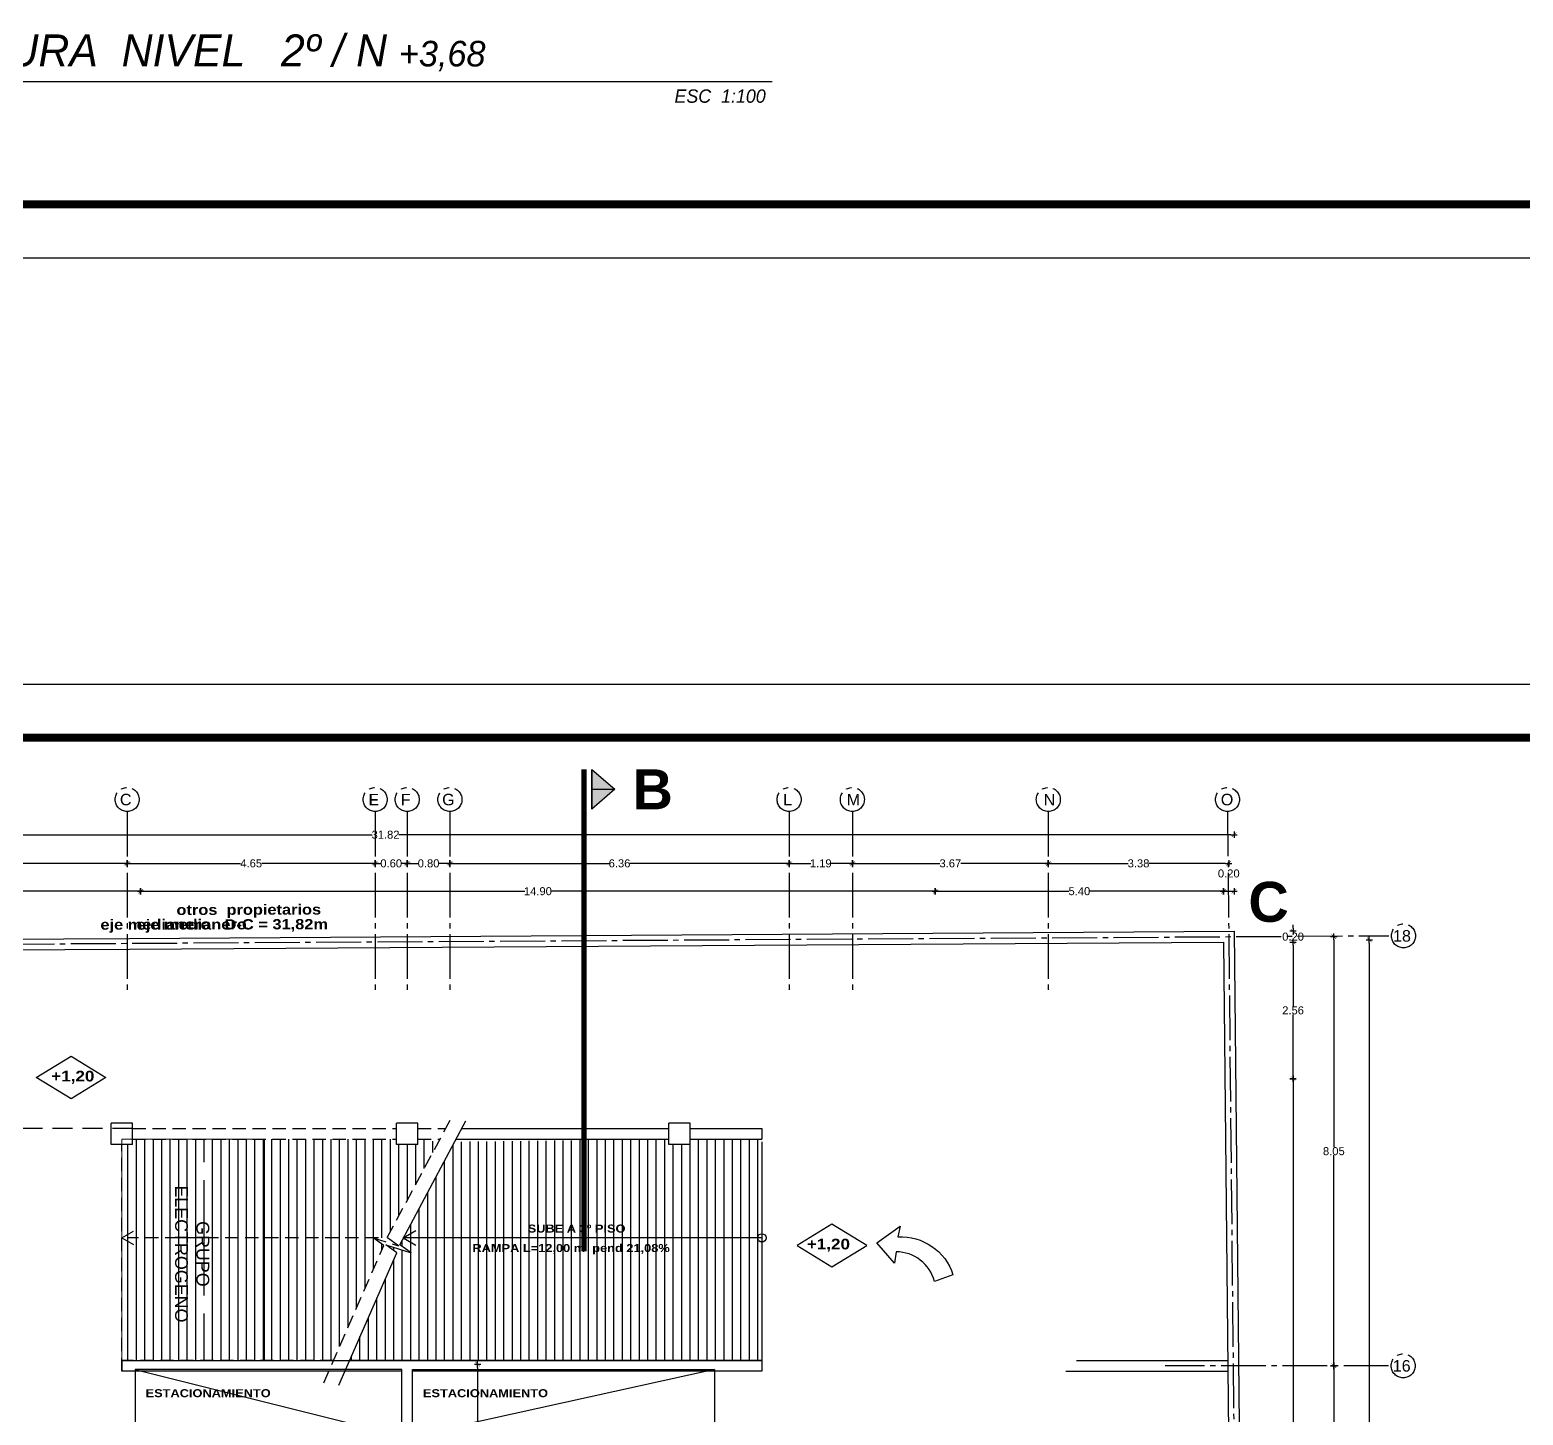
# Model space of a CAD drawing. Header units: millimetres. Extents: x 1217 to 2428, y 234 to 779.
# Drawn here: x 2356.86 to 2384.86, y 370.74 to 396.71 of the extents above; entities that cross this region are included whole.
import ezdxf

# ---------------------------------------------------------------- set-up
doc = ezdxf.new("R2010")
doc.units = ezdxf.units.MM
for name, pattern in [('ACAD_ISO04W100', [30, 24, -3, 0, -3]), ('DASHDOTX2', [0.84, 0.4, -0.2, 0.04, -0.2]), ('HIDDEN2', [0.1875, 0.125, -0.0625])]:
    doc.linetypes.add(name, pattern=pattern)
doc.layers.get('0').update_dxf_attribs({"lineweight": 5})
for name, color, linetype in [('0.1', 251, 'Continuous'), ('COTAS', 252, 'Continuous'), ('COTAS INTERIORES', 3, 'Continuous'), ('Ejes', 8, 'Continuous'), ('estacionamientos', 8, 'Continuous'), ('estructura', 3, 'Continuous'), ('hoja puerta', 2, 'Continuous'), ('MURO', 5, 'Continuous'), ('muros', 7, 'Continuous'), ('Pavimento', 8, 'Continuous'), ('Texto', 1, 'Continuous'), ('Textos', 2, 'Continuous')]:
    doc.layers.add(name, color=color, linetype=linetype)
doc.styles.add('DIM000', font='')
doc.styles.add('INTERARQ', font='arial.ttf')
doc.styles.get("Standard").update_dxf_attribs({"font": 'arial.ttf'})
doc.styles.get('DIM000').set_extended_font_data('Arial Black')
doc.dimstyles.new('ESCALA_1-50', dxfattribs={"dimtxt": 0.15, "dimasz": 0.06, "dimexe": 0.18, "dimexo": 0.0625, "dimgap": 0, "dimtad": 0, "dimtih": 1, "dimtoh": 1, "dimzin": 0, "dimdsep": 46, "dimtxsty": 'INTERARQ', "dimblk": 'DIMTICK', "dimcen": 0, "dimse1": 1, "dimse2": 1, "dimclrd": 256, "dimclre": 1, "dimclrt": 2, "dimadec": 0, "dimazin": 0, "dimtfac": 4.5, "dimtofl": 0, "dimtmove": 2, "dimatfit": 3, "dimldrblk": 'DIMTICK', "dimfxl": 1, "dimtolj": 1, "dimtzin": 0, "dimarcsym": 0})

# ---------------------------------------------------------------- blocks, each defined once
blk = doc.blocks.new('DIMTICK')
at = {"color": 1}
for p, q in [((-1, 0), (1, 0)), ((0, 1), (0, -1))]:
    blk.add_line(p, q, dxfattribs=at)
at = {"color": 3, "const_width": 0.141}
blk.add_lwpolyline([(0.71, 0.71), (-0.71, -0.71)], dxfattribs=at)
blk = doc.blocks.new('*D38')
at = {"layer": 'COTAS INTERIORES', "lineweight": -2, "ltscale": 3, "transparency": 16777216}
for p, q in [((2365.254, 371.633), (2365.254, 370.519)), ((2365.254, 369.253), (2365.254, 370.366))]:
    blk.add_line(p, q, dxfattribs=at)
at = {"layer": 'Defpoints', "color": 0, "ltscale": 3, "transparency": 16777216}
for p in [(2365.254, 371.693, 0), (2365.254, 369.193, 0), (2365.254, 369.193)]:
    blk.add_point(p, dxfattribs=at)
at = {"layer": 'COTAS INTERIORES', "lineweight": -2, "ltscale": 3, "transparency": 16777216, "xscale": 0.06, "yscale": 0.06, "zscale": 0.06}
for p, rotation in [((2365.254, 371.693), 90), ((2365.254, 369.193), 270)]:
    blk.add_blockref('DIMTICK', p, dxfattribs=dict(at, rotation=rotation))
at = {"layer": 'COTAS INTERIORES', "color": 2, "ltscale": 3, "transparency": 16777216, "insert": (2365.254, 370.443), "char_height": 0.15, "attachment_point": 5, "style": 'INTERARQ'}
blk.add_mtext('\\A1;2.50', dxfattribs=at)
blk = doc.blocks.new('*D182')
at = {"layer": 'COTAS', "lineweight": -2, "ltscale": 3, "transparency": 16777216}
for p, q in [((2380.543, 376.986), (2380.543, 367.123)), ((2380.543, 357.106), (2380.543, 366.969))]:
    blk.add_line(p, q, dxfattribs=at)
at = {"layer": 'Defpoints', "color": 0, "ltscale": 3, "transparency": 16777216}
for p in [(2378.739, 377.046, 0), (2380.543, 377.046), (2379.163, 357.046, 0)]:
    blk.add_point(p, dxfattribs=at)
at = {"layer": 'COTAS', "lineweight": -2, "ltscale": 3, "transparency": 16777216, "xscale": 0.06, "yscale": 0.06, "zscale": 0.06}
for p, rotation in [((2380.543, 377.046), 90), ((2380.543, 357.046), 270)]:
    blk.add_blockref('DIMTICK', p, dxfattribs=dict(at, rotation=rotation))
at = {"layer": 'COTAS', "color": 2, "ltscale": 3, "transparency": 16777216, "insert": (2380.543, 367.046), "char_height": 0.15, "attachment_point": 5, "style": 'INTERARQ'}
blk.add_mtext('\\A1;20.00', dxfattribs=at)
blk = doc.blocks.new('*D183')
at = {"layer": 'COTAS', "lineweight": -2, "ltscale": 3, "transparency": 16777216}
for p, q in [((2380.543, 379.55), (2380.543, 378.404)), ((2380.543, 377.106), (2380.543, 378.251))]:
    blk.add_line(p, q, dxfattribs=at)
at = {"layer": 'Defpoints', "color": 0, "ltscale": 3, "transparency": 16777216}
for p in [(2378.985, 379.61), (2380.543, 379.61), (2378.739, 377.046, 0)]:
    blk.add_point(p, dxfattribs=at)
at = {"layer": 'COTAS', "lineweight": -2, "ltscale": 3, "transparency": 16777216, "xscale": 0.06, "yscale": 0.06, "zscale": 0.06}
for p, rotation in [((2380.543, 379.61), 90), ((2380.543, 377.046), 270)]:
    blk.add_blockref('DIMTICK', p, dxfattribs=dict(at, rotation=rotation))
at = {"layer": 'COTAS', "color": 2, "ltscale": 3, "transparency": 16777216, "insert": (2380.543, 378.328), "char_height": 0.15, "attachment_point": 5, "style": 'INTERARQ'}
blk.add_mtext('\\A1;2.56', dxfattribs=at)
blk = doc.blocks.new('*D184')
at = {"layer": 'COTAS', "lineweight": -2, "ltscale": 3, "transparency": 16777216}
for p, q in [((2380.543, 379.871), (2380.543, 379.931)), ((2380.543, 379.55), (2380.543, 379.49))]:
    blk.add_line(p, q, dxfattribs=at)
at = {"layer": 'Defpoints', "color": 0, "ltscale": 3, "transparency": 16777216}
for p in [(2379.183, 379.811), (2380.543, 379.811), (2378.985, 379.61)]:
    blk.add_point(p, dxfattribs=at)
at = {"layer": 'COTAS', "lineweight": -2, "ltscale": 3, "transparency": 16777216, "xscale": 0.06, "yscale": 0.06, "zscale": 0.06}
for p, rotation in [((2380.543, 379.811), 270), ((2380.543, 379.61), 90)]:
    blk.add_blockref('DIMTICK', p, dxfattribs=dict(at, rotation=rotation))
at = {"layer": 'COTAS', "color": 2, "ltscale": 3, "transparency": 16777216, "insert": (2380.543, 379.71), "char_height": 0.15, "attachment_point": 5, "style": 'INTERARQ'}
blk.add_mtext('\\A1;0.20', dxfattribs=at)
blk = doc.blocks.new('*D196')
at = {"layer": 'COTAS', "lineweight": -2, "ltscale": 3, "transparency": 16777216}
for p, q in [((2381.307, 371.603), (2381.307, 370.417)), ((2381.307, 369.078), (2381.307, 370.264))]:
    blk.add_line(p, q, dxfattribs=at)
at = {"layer": 'Defpoints', "color": 0, "ltscale": 3, "transparency": 16777216}
for p in [(2380.691, 371.663, 0), (2381.307, 371.663), (2379.925, 369.018, 0)]:
    blk.add_point(p, dxfattribs=at)
at = {"layer": 'COTAS', "lineweight": -2, "ltscale": 3, "transparency": 16777216, "xscale": 0.06, "yscale": 0.06, "zscale": 0.06}
for p, rotation in [((2381.307, 371.663), 90), ((2381.307, 369.018), 270)]:
    blk.add_blockref('DIMTICK', p, dxfattribs=dict(at, rotation=rotation))
at = {"layer": 'COTAS', "color": 2, "ltscale": 3, "transparency": 16777216, "insert": (2381.307, 370.341), "char_height": 0.15, "attachment_point": 5, "style": 'INTERARQ'}
blk.add_mtext('\\A1;2.64', dxfattribs=at)
blk = doc.blocks.new('*D197')
at = {"layer": 'COTAS', "lineweight": -2, "ltscale": 3, "transparency": 16777216}
for p, q in [((2381.307, 379.651), (2381.307, 375.764)), ((2381.307, 371.723), (2381.307, 375.61))]:
    blk.add_line(p, q, dxfattribs=at)
at = {"layer": 'Defpoints', "color": 0, "ltscale": 3, "transparency": 16777216}
for p in [(2379.437, 379.711), (2381.307, 379.711), (2380.691, 371.663, 0)]:
    blk.add_point(p, dxfattribs=at)
at = {"layer": 'COTAS', "lineweight": -2, "ltscale": 3, "transparency": 16777216, "xscale": 0.06, "yscale": 0.06, "zscale": 0.06}
for p, rotation in [((2381.307, 379.711), 90), ((2381.307, 371.663), 270)]:
    blk.add_blockref('DIMTICK', p, dxfattribs=dict(at, rotation=rotation))
at = {"layer": 'COTAS', "color": 2, "ltscale": 3, "transparency": 16777216, "insert": (2381.307, 375.687), "char_height": 0.15, "attachment_point": 5, "style": 'INTERARQ'}
blk.add_mtext('\\A1;8.05', dxfattribs=at)
blk = doc.blocks.new('*D198')
at = {"layer": 'COTAS', "lineweight": -2, "ltscale": 3, "transparency": 16777216}
for p, q in [((2381.972, 379.591), (2381.972, 360.586)), ((2381.972, 341.427), (2381.972, 360.432))]:
    blk.add_line(p, q, dxfattribs=at)
at = {"layer": 'Defpoints', "color": 0, "ltscale": 3, "transparency": 16777216}
for p in [(2379.436, 379.651, 0), (2379.826, 341.367, 0), (2381.972, 341.367)]:
    blk.add_point(p, dxfattribs=at)
at = {"layer": 'COTAS', "lineweight": -2, "ltscale": 3, "transparency": 16777216, "xscale": 0.06, "yscale": 0.06, "zscale": 0.06}
for p, rotation in [((2381.972, 379.651), 90), ((2381.972, 341.367), 270)]:
    blk.add_blockref('DIMTICK', p, dxfattribs=dict(at, rotation=rotation))
at = {"layer": 'COTAS', "color": 2, "ltscale": 3, "transparency": 16777216, "insert": (2381.972, 360.509), "char_height": 0.15, "attachment_point": 5, "style": 'INTERARQ'}
blk.add_mtext('\\A1;38.28', dxfattribs=at)
blk = doc.blocks.new('*D146')
at = {"layer": 'COTAS', "lineweight": -2, "ltscale": 3, "transparency": 16777216}
for p, q in [((2352.912, 380.562), (2355.697, 380.562)), ((2358.874, 380.562), (2356.088, 380.562))]:
    blk.add_line(p, q, dxfattribs=at)
at = {"layer": 'Defpoints', "color": 0, "ltscale": 3, "transparency": 16777216}
for p in [(2358.934, 380.562), (2358.934, 379.965), (2352.852, 379.814)]:
    blk.add_point(p, dxfattribs=at)
at = {"layer": 'COTAS', "lineweight": -2, "ltscale": 3, "transparency": 16777216, "xscale": 0.06, "yscale": 0.06, "zscale": 0.06, "rotation": 180}
blk.add_blockref('DIMTICK', (2352.852, 380.562), dxfattribs=at)
at = {"layer": 'COTAS', "lineweight": -2, "ltscale": 3, "transparency": 16777216, "xscale": 0.06, "yscale": 0.06, "zscale": 0.06}
blk.add_blockref('DIMTICK', (2358.934, 380.562), dxfattribs=at)
at = {"layer": 'COTAS', "color": 2, "ltscale": 3, "transparency": 16777216, "insert": (2355.893, 380.562), "char_height": 0.15, "attachment_point": 5, "style": 'INTERARQ'}
blk.add_mtext('\\A1;6.08', dxfattribs=at)
blk = doc.blocks.new('*D147')
at = {"layer": 'COTAS', "lineweight": -2, "ltscale": 3, "transparency": 16777216}
for p, q in [((2358.994, 380.562), (2366.138, 380.562)), ((2373.774, 380.562), (2366.63, 380.562))]:
    blk.add_line(p, q, dxfattribs=at)
at = {"layer": 'Defpoints', "color": 0, "ltscale": 3, "transparency": 16777216}
for p in [(2373.834, 380.562), (2358.934, 379.965, 0), (2373.834, 378.436, 0)]:
    blk.add_point(p, dxfattribs=at)
at = {"layer": 'COTAS', "lineweight": -2, "ltscale": 3, "transparency": 16777216, "xscale": 0.06, "yscale": 0.06, "zscale": 0.06, "rotation": 180}
blk.add_blockref('DIMTICK', (2358.934, 380.562), dxfattribs=at)
at = {"layer": 'COTAS', "lineweight": -2, "ltscale": 3, "transparency": 16777216, "xscale": 0.06, "yscale": 0.06, "zscale": 0.06}
blk.add_blockref('DIMTICK', (2373.834, 380.562), dxfattribs=at)
at = {"layer": 'COTAS', "color": 2, "ltscale": 3, "transparency": 16777216, "insert": (2366.384, 380.562), "char_height": 0.15, "attachment_point": 5, "style": 'INTERARQ'}
blk.add_mtext('\\A1;14.90', dxfattribs=at)
blk = doc.blocks.new('*D148')
at = {"layer": 'COTAS', "lineweight": -2, "ltscale": 3, "transparency": 16777216}
for p, q in [((2373.894, 380.562), (2376.341, 380.562)), ((2379.178, 380.562), (2376.731, 380.562))]:
    blk.add_line(p, q, dxfattribs=at)
at = {"layer": 'Defpoints', "color": 0, "ltscale": 3, "transparency": 16777216}
for p in [(2379.238, 380.562), (2379.238, 380.095), (2373.834, 378.436)]:
    blk.add_point(p, dxfattribs=at)
at = {"layer": 'COTAS', "lineweight": -2, "ltscale": 3, "transparency": 16777216, "xscale": 0.06, "yscale": 0.06, "zscale": 0.06, "rotation": 180}
blk.add_blockref('DIMTICK', (2373.834, 380.562), dxfattribs=at)
at = {"layer": 'COTAS', "lineweight": -2, "ltscale": 3, "transparency": 16777216, "xscale": 0.06, "yscale": 0.06, "zscale": 0.06}
blk.add_blockref('DIMTICK', (2379.238, 380.562), dxfattribs=at)
at = {"layer": 'COTAS', "color": 2, "ltscale": 3, "transparency": 16777216, "insert": (2376.536, 380.562), "char_height": 0.15, "attachment_point": 5, "style": 'INTERARQ'}
blk.add_mtext('\\A1;5.40', dxfattribs=at)
blk = doc.blocks.new('*D149')
at = {"layer": 'COTAS', "lineweight": -2, "ltscale": 3, "transparency": 16777216}
blk.add_line((2379.298, 380.562), (2379.376, 380.562), dxfattribs=at)
at = {"layer": 'Defpoints', "color": 0, "ltscale": 3, "transparency": 16777216}
for p in [(2379.436, 380.562), (2379.436, 380.296), (2379.238, 380.095)]:
    blk.add_point(p, dxfattribs=at)
at = {"layer": 'COTAS', "lineweight": -2, "ltscale": 3, "transparency": 16777216, "xscale": 0.06, "yscale": 0.06, "zscale": 0.06, "rotation": 180}
blk.add_blockref('DIMTICK', (2379.238, 380.562), dxfattribs=at)
at = {"layer": 'COTAS', "lineweight": -2, "ltscale": 3, "transparency": 16777216, "xscale": 0.06, "yscale": 0.06, "zscale": 0.06}
blk.add_blockref('DIMTICK', (2379.436, 380.562), dxfattribs=at)
at = {"layer": 'COTAS', "color": 2, "ltscale": 3, "transparency": 16777216, "insert": (2379.337, 380.895), "char_height": 0.15, "attachment_point": 5, "style": 'INTERARQ'}
blk.add_mtext('\\A1;0.20', dxfattribs=at)
blk = doc.blocks.new('*D150')
at = {"layer": 'COTAS', "lineweight": -2, "ltscale": 3, "transparency": 16777216}
for p, q in [((2347.781, 381.084), (2352.957, 381.084)), ((2358.624, 381.084), (2353.448, 381.084))]:
    blk.add_line(p, q, dxfattribs=at)
at = {"layer": 'Defpoints', "color": 0, "ltscale": 3, "transparency": 16777216}
for p in [(2358.684, 381.084), (2347.721, 380.004, 0), (2358.684, 380.071, 0)]:
    blk.add_point(p, dxfattribs=at)
at = {"layer": 'COTAS', "lineweight": -2, "ltscale": 3, "transparency": 16777216, "xscale": 0.06, "yscale": 0.06, "zscale": 0.06, "rotation": 180}
blk.add_blockref('DIMTICK', (2347.721, 381.084), dxfattribs=at)
at = {"layer": 'COTAS', "lineweight": -2, "ltscale": 3, "transparency": 16777216, "xscale": 0.06, "yscale": 0.06, "zscale": 0.06}
blk.add_blockref('DIMTICK', (2358.684, 381.084), dxfattribs=at)
at = {"layer": 'COTAS', "color": 2, "ltscale": 3, "transparency": 16777216, "insert": (2353.203, 381.084), "char_height": 0.15, "attachment_point": 5, "style": 'INTERARQ'}
blk.add_mtext('\\A1;10.96', dxfattribs=at)
blk = doc.blocks.new('*D151')
at = {"layer": 'COTAS', "lineweight": -2, "ltscale": 3, "transparency": 16777216}
for p, q in [((2358.744, 381.084), (2360.81, 381.084)), ((2363.273, 381.084), (2361.207, 381.084))]:
    blk.add_line(p, q, dxfattribs=at)
at = {"layer": 'Defpoints', "color": 0, "ltscale": 3, "transparency": 16777216}
for p in [(2363.333, 381.084), (2358.684, 380.071, 0), (2363.333, 380.193, 0)]:
    blk.add_point(p, dxfattribs=at)
at = {"layer": 'COTAS', "lineweight": -2, "ltscale": 3, "transparency": 16777216, "xscale": 0.06, "yscale": 0.06, "zscale": 0.06, "rotation": 180}
blk.add_blockref('DIMTICK', (2358.684, 381.084), dxfattribs=at)
at = {"layer": 'COTAS', "lineweight": -2, "ltscale": 3, "transparency": 16777216, "xscale": 0.06, "yscale": 0.06, "zscale": 0.06}
blk.add_blockref('DIMTICK', (2363.333, 381.084), dxfattribs=at)
at = {"layer": 'COTAS', "color": 2, "ltscale": 3, "transparency": 16777216, "insert": (2361.008, 381.084), "char_height": 0.15, "attachment_point": 5, "style": 'INTERARQ'}
blk.add_mtext('\\A1;4.65', dxfattribs=at)
blk = doc.blocks.new('*D152')
at = {"layer": 'COTAS', "lineweight": -2, "ltscale": 3, "transparency": 16777216}
for p, q in [((2363.393, 381.084), (2363.439, 381.084)), ((2363.874, 381.084), (2363.828, 381.084))]:
    blk.add_line(p, q, dxfattribs=at)
at = {"layer": 'Defpoints', "color": 0, "ltscale": 3, "transparency": 16777216}
for p in [(2363.934, 381.084), (2363.333, 380.193, 0), (2363.934, 380.197, 0)]:
    blk.add_point(p, dxfattribs=at)
at = {"layer": 'COTAS', "lineweight": -2, "ltscale": 3, "transparency": 16777216, "xscale": 0.06, "yscale": 0.06, "zscale": 0.06, "rotation": 180}
blk.add_blockref('DIMTICK', (2363.333, 381.084), dxfattribs=at)
at = {"layer": 'COTAS', "lineweight": -2, "ltscale": 3, "transparency": 16777216, "xscale": 0.06, "yscale": 0.06, "zscale": 0.06}
blk.add_blockref('DIMTICK', (2363.934, 381.084), dxfattribs=at)
at = {"layer": 'COTAS', "color": 2, "ltscale": 3, "transparency": 16777216, "insert": (2363.633, 381.084), "char_height": 0.15, "attachment_point": 5, "style": 'INTERARQ'}
blk.add_mtext('\\A1;0.60', dxfattribs=at)
blk = doc.blocks.new('*D153')
at = {"layer": 'COTAS', "lineweight": -2, "ltscale": 3, "transparency": 16777216}
for p, q in [((2363.994, 381.084), (2364.139, 381.084)), ((2364.675, 381.084), (2364.529, 381.084))]:
    blk.add_line(p, q, dxfattribs=at)
at = {"layer": 'Defpoints', "color": 0, "ltscale": 3, "transparency": 16777216}
for p in [(2364.735, 381.084), (2363.934, 380.197, 0), (2364.735, 380.202, 0)]:
    blk.add_point(p, dxfattribs=at)
at = {"layer": 'COTAS', "lineweight": -2, "ltscale": 3, "transparency": 16777216, "xscale": 0.06, "yscale": 0.06, "zscale": 0.06, "rotation": 180}
blk.add_blockref('DIMTICK', (2363.934, 381.084), dxfattribs=at)
at = {"layer": 'COTAS', "lineweight": -2, "ltscale": 3, "transparency": 16777216, "xscale": 0.06, "yscale": 0.06, "zscale": 0.06}
blk.add_blockref('DIMTICK', (2364.735, 381.084), dxfattribs=at)
at = {"layer": 'COTAS', "color": 2, "ltscale": 3, "transparency": 16777216, "insert": (2364.334, 381.084), "char_height": 0.15, "attachment_point": 5, "style": 'INTERARQ'}
blk.add_mtext('\\A1;0.80', dxfattribs=at)
blk = doc.blocks.new('*D154')
at = {"layer": 'COTAS', "lineweight": -2, "ltscale": 3, "transparency": 16777216}
for p, q in [((2364.795, 381.084), (2367.719, 381.084)), ((2371.034, 381.084), (2368.109, 381.084))]:
    blk.add_line(p, q, dxfattribs=at)
at = {"layer": 'Defpoints', "color": 0, "ltscale": 3, "transparency": 16777216}
for p in [(2371.094, 381.084), (2371.094, 380.562), (2364.735, 380.202, 0)]:
    blk.add_point(p, dxfattribs=at)
at = {"layer": 'COTAS', "lineweight": -2, "ltscale": 3, "transparency": 16777216, "xscale": 0.06, "yscale": 0.06, "zscale": 0.06, "rotation": 180}
blk.add_blockref('DIMTICK', (2364.735, 381.084), dxfattribs=at)
at = {"layer": 'COTAS', "lineweight": -2, "ltscale": 3, "transparency": 16777216, "xscale": 0.06, "yscale": 0.06, "zscale": 0.06}
blk.add_blockref('DIMTICK', (2371.094, 381.084), dxfattribs=at)
at = {"layer": 'COTAS', "color": 2, "ltscale": 3, "transparency": 16777216, "insert": (2367.914, 381.084), "char_height": 0.15, "attachment_point": 5, "style": 'INTERARQ'}
blk.add_mtext('\\A1;6.36', dxfattribs=at)
blk = doc.blocks.new('*D155')
at = {"layer": 'COTAS', "lineweight": -2, "ltscale": 3, "transparency": 16777216}
for p, q in [((2371.154, 381.084), (2371.499, 381.084)), ((2372.22, 381.084), (2371.875, 381.084))]:
    blk.add_line(p, q, dxfattribs=at)
at = {"layer": 'Defpoints', "color": 0, "ltscale": 3, "transparency": 16777216}
for p in [(2372.28, 381.084), (2371.094, 380.562), (2372.28, 380.562)]:
    blk.add_point(p, dxfattribs=at)
at = {"layer": 'COTAS', "lineweight": -2, "ltscale": 3, "transparency": 16777216, "xscale": 0.06, "yscale": 0.06, "zscale": 0.06, "rotation": 180}
blk.add_blockref('DIMTICK', (2371.094, 381.084), dxfattribs=at)
at = {"layer": 'COTAS', "lineweight": -2, "ltscale": 3, "transparency": 16777216, "xscale": 0.06, "yscale": 0.06, "zscale": 0.06}
blk.add_blockref('DIMTICK', (2372.28, 381.084), dxfattribs=at)
at = {"layer": 'COTAS', "color": 2, "ltscale": 3, "transparency": 16777216, "insert": (2371.687, 381.084), "char_height": 0.15, "attachment_point": 5, "style": 'INTERARQ'}
blk.add_mtext('\\A1;1.19', dxfattribs=at)
blk = doc.blocks.new('*D156')
at = {"layer": 'COTAS', "lineweight": -2, "ltscale": 3, "transparency": 16777216}
for p, q in [((2372.34, 381.084), (2373.922, 381.084)), ((2375.893, 381.084), (2374.311, 381.084))]:
    blk.add_line(p, q, dxfattribs=at)
at = {"layer": 'Defpoints', "color": 0, "ltscale": 3, "transparency": 16777216}
for p in [(2375.953, 381.084), (2372.28, 380.562), (2375.953, 380.562)]:
    blk.add_point(p, dxfattribs=at)
at = {"layer": 'COTAS', "lineweight": -2, "ltscale": 3, "transparency": 16777216, "xscale": 0.06, "yscale": 0.06, "zscale": 0.06, "rotation": 180}
blk.add_blockref('DIMTICK', (2372.28, 381.084), dxfattribs=at)
at = {"layer": 'COTAS', "lineweight": -2, "ltscale": 3, "transparency": 16777216, "xscale": 0.06, "yscale": 0.06, "zscale": 0.06}
blk.add_blockref('DIMTICK', (2375.953, 381.084), dxfattribs=at)
at = {"layer": 'COTAS', "color": 2, "ltscale": 3, "transparency": 16777216, "insert": (2374.117, 381.084), "char_height": 0.15, "attachment_point": 5, "style": 'INTERARQ'}
blk.add_mtext('\\A1;3.67', dxfattribs=at)
blk = doc.blocks.new('*D157')
at = {"layer": 'COTAS', "lineweight": -2, "ltscale": 3, "transparency": 16777216}
for p, q in [((2376.013, 381.084), (2377.45, 381.084)), ((2379.277, 381.084), (2377.84, 381.084))]:
    blk.add_line(p, q, dxfattribs=at)
at = {"layer": 'Defpoints', "color": 0, "ltscale": 3, "transparency": 16777216}
for p in [(2379.337, 381.084), (2375.953, 380.562), (2379.337, 380.562)]:
    blk.add_point(p, dxfattribs=at)
at = {"layer": 'COTAS', "lineweight": -2, "ltscale": 3, "transparency": 16777216, "xscale": 0.06, "yscale": 0.06, "zscale": 0.06, "rotation": 180}
blk.add_blockref('DIMTICK', (2375.953, 381.084), dxfattribs=at)
at = {"layer": 'COTAS', "lineweight": -2, "ltscale": 3, "transparency": 16777216, "xscale": 0.06, "yscale": 0.06, "zscale": 0.06}
blk.add_blockref('DIMTICK', (2379.337, 381.084), dxfattribs=at)
at = {"layer": 'COTAS', "color": 2, "ltscale": 3, "transparency": 16777216, "insert": (2377.645, 381.084), "char_height": 0.15, "attachment_point": 5, "style": 'INTERARQ'}
blk.add_mtext('\\A1;3.38', dxfattribs=at)
blk = doc.blocks.new('*D158')
at = {"layer": 'COTAS', "lineweight": -2, "ltscale": 3, "transparency": 16777216}
for p, q in [((2347.678, 381.621), (2363.275, 381.621)), ((2379.376, 381.621), (2363.779, 381.621))]:
    blk.add_line(p, q, dxfattribs=at)
at = {"layer": 'Defpoints', "color": 0, "ltscale": 3, "transparency": 16777216}
for p in [(2379.436, 381.621), (2379.436, 380.296, 0), (2347.618, 380.104, 0)]:
    blk.add_point(p, dxfattribs=at)
at = {"layer": 'COTAS', "lineweight": -2, "ltscale": 3, "transparency": 16777216, "xscale": 0.06, "yscale": 0.06, "zscale": 0.06, "rotation": 180}
blk.add_blockref('DIMTICK', (2347.618, 381.621), dxfattribs=at)
at = {"layer": 'COTAS', "lineweight": -2, "ltscale": 3, "transparency": 16777216, "xscale": 0.06, "yscale": 0.06, "zscale": 0.06}
blk.add_blockref('DIMTICK', (2379.436, 381.621), dxfattribs=at)
at = {"layer": 'COTAS', "color": 2, "ltscale": 3, "transparency": 16777216, "insert": (2363.527, 381.621), "char_height": 0.15, "attachment_point": 5, "style": 'INTERARQ'}
blk.add_mtext('\\A1;31.82', dxfattribs=at)

msp = doc.modelspace()

# ---------------------------------------------------------------- hatches: boundary and pattern name
at = {"layer": '0.1', "ltscale": 3}
h = msp.add_hatch(color=256, dxfattribs=at)
h.dxf.hatch_style = 1
h.paths.add_polyline_path([(2367.82454, 382.47431), (2367.39411, 382.10297), (2367.39411, 382.47431)])
h.paths.add_polyline_path([(2367.82454, 382.47431), (2367.39411, 382.47431), (2367.39411, 382.84566)])
at = {"layer": 'estacionamientos', "linetype": 'HIDDEN2', "ltscale": 2}
h = msp.add_hatch(dxfattribs=at)
h.set_pattern_fill('LINE', color=256, scale=0.05, angle=90, style=0, double=1)
h.set_pattern_definition([(90, (2372.82641, 371.76283), (0.15875, 1e-17), [])])
h.paths.add_polyline_path([(2363.49661, 373.91927), (2363.29821, 374.06283), (2361.48365, 374.06283), (2361.48365, 371.76283), (2362.55285, 371.76283)])
h.paths.add_polyline_path([(2361.48365, 374.06283), (2358.69001, 374.06283), (2358.58365, 374.06283), (2358.58365, 371.76283), (2361.48365, 371.76283)])
h.paths.add_polyline_path([(2360.22471, 375.14669), (2360.22471, 375.48126), (2359.97294, 375.48126), (2359.97294, 375.14669)], flags=16)
h.paths.add_polyline_path([(2360.22471, 372.64669), (2360.22471, 372.98126), (2359.97294, 372.98126), (2359.97294, 372.64669)], flags=16)
h.paths.add_polyline_path([(2363.73365, 375.81283), (2363.73365, 375.91283), (2361.48365, 375.91283), (2361.48365, 374.06283), (2363.29821, 374.06283), (2363.29454, 374.06548), (2363.30295, 374.06283), (2363.55484, 374.06283), (2364.52102, 375.86283), (2364.13365, 375.91283), (2364.13365, 375.81283)])
h.paths.add_polyline_path([(2358.78365, 375.91283), (2358.78365, 375.81283), (2358.58365, 375.81283), (2358.58365, 374.70455), (2358.61069, 374.68798), (2358.58365, 374.67141), (2358.58365, 374.06283), (2361.48365, 374.06283), (2361.48365, 375.91283)])
at = {"layer": 'estacionamientos', "linetype": 'Continuous', "ltscale": 0.05}
h = msp.add_hatch(dxfattribs=at)
h.set_pattern_fill('LINE', color=256, scale=0.05, angle=90, style=0, double=1)
h.set_pattern_definition([(90, (2370.82641, 371.76283), (0.15875, 1e-17), [])])
h.paths.add_polyline_path([(2363.55657, 374.06678), (2363.55484, 374.06283), (2363.56214, 374.06283)], flags=17)
h.paths.add_polyline_path([(2363.79789, 373.9355), (2363.79596, 373.93109), (2364.00818, 373.78022), (2363.53392, 373.92979), (2363.73599, 373.78358), (2362.85162, 371.76283), (2370.28349, 371.76283), (2370.58365, 372.53199), (2370.58365, 375.91283)])
h.paths.add_polyline_path([(2370.58365, 372.53199), (2370.28349, 371.76283), (2370.58365, 371.76283)], flags=17)
h.paths.add_polyline_path([(2364.82334, 375.86283), (2363.79831, 373.93551), (2370.58365, 375.91283), (2369.23796, 375.91283), (2369.23796, 375.81283), (2368.83796, 375.81283), (2368.83796, 375.91283)], flags=17)

# ---------------------------------------------------------------- linework, layer by layer
at = {"ltscale": 3, "elevation": 0}
msp.add_lwpolyline([(2358.58365, 371.76283), (2361.25865, 371.76283), (2361.25865, 375.91283), (2358.58365, 375.91283)], close=True, dxfattribs=at)
at = {"layer": '0.1', "ltscale": 3, "elevation": 0}
for points in [[(2338.46076, 392.44057), (2428.46076, 392.44057), (2428.46076, 444.44057), (2338.46076, 444.44057)], [(2338.46076, 332.44057), (2428.46076, 332.44057), (2428.46076, 384.44057), (2338.46076, 384.44057)]]:
    msp.add_lwpolyline(points, close=True, dxfattribs=at)
at = {"layer": '0.1', "ltscale": 3, "const_width": 0.15, "elevation": 0}
for points in [[(2339.46076, 393.44057), (2427.46076, 393.44057), (2427.46076, 443.44057), (2339.46076, 443.44057)], [(2339.46076, 333.44057), (2427.46076, 333.44057), (2427.46076, 383.44057), (2339.46076, 383.44057)]]:
    msp.add_lwpolyline(points, close=True, dxfattribs=at)
at = {"layer": '0.1', "ltscale": 3, "elevation": 0}
for points in [[(2348.3018, 395.74718), (2370.77914, 395.74718)], [(2367.39411, 382.84566), (2367.39411, 382.10297), (2367.39411, 382.47431), (2367.82454, 382.47431), (2367.39411, 382.10297), (2367.39411, 382.84566), (2367.82454, 382.47431)]]:
    msp.add_lwpolyline(points, dxfattribs=at)
at = {"layer": '0.1', "color": 1, "linetype": 'DASHDOTX2', "ltscale": 1.5, "const_width": 0.1, "elevation": 0}
msp.add_lwpolyline([(2367.24802, 373.81176), (2367.24802, 382.84566), (2367.24802, 382.84566)], dxfattribs=at)
at = {"layer": '0.1', "linetype": 'HIDDEN2', "ltscale": 3, "elevation": 0}
msp.add_lwpolyline([(2358.78365, 376.11283), (2352.93685, 376.11283)], dxfattribs=at)
at = {"layer": 'COTAS INTERIORES', "ltscale": 3, "elevation": 0}
for points in [[(2376.28365, 371.56283), (2379.31999, 371.56283)], [(2376.48365, 371.76283), (2379.31795, 371.76283)]]:
    msp.add_lwpolyline(points, dxfattribs=at)
at = {"layer": 'Ejes', "linetype": 'ACAD_ISO04W100', "ltscale": 0.035, "elevation": 0}
for points in [[(2358.68359, 382.05671), (2358.68359, 378.6153)], [(2363.33313, 382.05671), (2363.33313, 378.6153)], [(2363.93358, 382.05671), (2363.93358, 378.6153)], [(2364.73453, 382.05671), (2364.73453, 378.6153)], [(2371.09361, 382.05671), (2371.09361, 378.6153)], [(2372.27962, 382.05671), (2372.27962, 378.6153)], [(2375.95341, 382.05671), (2375.95341, 378.6153)], [(2379.31303, 382.05671), (2379.7599, 338.2167)], [(2344.97835, 379.50272), (2382.34027, 379.72869)], [(2382.33495, 371.66281), (2378.14211, 371.66281)]]:
    msp.add_lwpolyline(points, dxfattribs=at)
at = {"layer": 'Ejes', "linetype": 'ACAD_ISO04W100', "ltscale": 0.035}
for centre in [(2358.68359, 382.28169, 0), (2358.68359, 382.28168, 0), (2363.33313, 382.28168, 0), (2363.33313, 382.28168, 0), (2363.93359, 382.28168, 0), (2363.93359, 382.28168, 0), (2363.93358, 382.28168, 0), (2363.93358, 382.28168, 0), (2364.73453, 382.28168, 0), (2364.73453, 382.28168, 0), (2364.73453, 382.28168, 0), (2364.73453, 382.28168, 0), (2371.09361, 382.28168, 0), (2372.27962, 382.28168, 0), (2375.95341, 382.28168, 0), (2379.31303, 382.28168, 0), (2382.61247, 379.72525, 0), (2382.61247, 379.72524, 0), (2382.60715, 371.66281, 0), (2382.60714, 371.66281, 0)]:
    msp.add_circle(centre, 0.22498, dxfattribs=at)
at = {"layer": 'estacionamientos', "linetype": 'HIDDEN2', "ltscale": 2}
for p, q in [((2358.58365, 371.56283, 0), (2358.58365, 375.81283, 0)), ((2362.55285, 371.76283, 0), (2358.58365, 371.76283, 0)), ((2358.58365, 371.76283, 0), (2358.58365, 371.56283, 0)), ((2362.46532, 371.56283, 0), (2358.58365, 371.56283, 0))]:
    msp.add_line(p, q, dxfattribs=at)
at = {"layer": 'estacionamientos', "linetype": 'Continuous', "ltscale": 0.05}
msp.add_line((2370.58365, 375.86283, 0), (2370.58365, 371.76283, 0), dxfattribs=at)
at = {"layer": 'estacionamientos', "linetype": 'HIDDEN2', "ltscale": 2, "elevation": 0}
msp.add_lwpolyline([(2362.36958, 371.34407), (2363.49661, 373.91927), (2363.29454, 374.06548), (2363.7688, 373.91591), (2363.55657, 374.06678), (2364.73947, 376.26963)], dxfattribs=at)
at = {"layer": 'estacionamientos', "linetype": 'Continuous', "ltscale": 0.05, "elevation": 0}
msp.add_lwpolyline([(2362.64852, 371.29875), (2363.73599, 373.78358), (2363.53392, 373.92979), (2364.00818, 373.78022), (2363.79596, 373.93109), (2365.03143, 376.25407)], dxfattribs=at)
at = {"layer": 'estacionamientos', "color": 1, "linetype": 'HIDDEN2', "ltscale": 2, "elevation": 0}
for points in [[(2358.58365, 374.06283), (2358.82082, 374.19926)], [(2358.58365, 374.06283), (2358.82082, 373.92639)], [(2363.39456, 374.06283), (2358.69001, 374.06283)]]:
    msp.add_lwpolyline(points, dxfattribs=at)
at = {"layer": 'estacionamientos', "color": 1, "linetype": 'Continuous', "ltscale": 0.05, "elevation": 0}
for points in [[(2363.85682, 374.06283), (2364.09399, 374.19926)], [(2363.85682, 374.06283), (2364.09399, 373.92639)]]:
    msp.add_lwpolyline(points, dxfattribs=at)
at = {"layer": 'estacionamientos', "color": 1, "elevation": 0}
msp.add_lwpolyline([(2370.58365, 374.06283), (2363.85682, 374.06283)], dxfattribs=at)
at = {"layer": 'estacionamientos', "color": 4, "linetype": 'Continuous', "ltscale": 0.05}
msp.add_circle((2370.58365, 374.06283, 0), 0.07789, dxfattribs=at)
at = {"layer": 'estructura'}
msp.add_line((2364.13365, 375.81283, 0), (2363.73365, 375.81283, 0), dxfattribs=at)
at = {"layer": 'hoja puerta', "linetype": 'Continuous', "elevation": 0}
msp.add_lwpolyline([(2372.73843, 373.96718), (2373.17862, 374.28112), (2373.13369, 374.07878, -0.343917), (2374.16628, 373.37069), (2373.82034, 373.24378, 0.33706281), (2373.09842, 373.80228), (2373.07136, 373.59021)], format="xyb", close=True, dxfattribs=at)
at = {"layer": 'MURO', "color": 5, "elevation": 0}
for points in [[(2348.21908, 343.93864), (2348.0196, 343.93864), (2347.73943, 368.81979), (2347.73715, 369.02204), (2347.61806, 379.61869), (2358.72793, 379.67826), (2379.43592, 379.81113), (2379.82617, 341.52665)], [(2348.21908, 343.93864), (2347.93941, 368.82204), (2347.93714, 369.02429), (2347.82031, 379.41977), (2358.72911, 379.47827), (2358.72911, 379.47827), (2379.23796, 379.60985), (2379.62616, 341.52665)]]:
    msp.add_lwpolyline(points, dxfattribs=at)
at = {"layer": 'MURO', "color": 1, "ltscale": 3, "elevation": 0}
for points in [[(2358.83364, 371.59284), (2358.83364, 369.09284), (2363.83364, 369.09284), (2363.83364, 371.59284), (2358.83364, 371.59284)], [(2369.69362, 371.59283), (2369.69362, 369.09283), (2364.03365, 369.09284), (2364.03365, 371.59284), (2369.69362, 371.59283)]]:
    msp.add_lwpolyline(points, dxfattribs=at)
at = {"layer": 'muros'}
for p, q in [((2358.78365, 376.21283, 0), (2358.38365, 376.21283, 0)), ((2358.38365, 375.81283, 0), (2358.38365, 376.21283, 0)), ((2358.78365, 375.81283, 0), (2358.78365, 376.21283, 0)), ((2364.13365, 376.21283, 0), (2363.73365, 376.21283, 0)), ((2363.73365, 375.81283, 0), (2363.73365, 376.21283, 0)), ((2364.13365, 375.81283, 0), (2364.13365, 376.21283, 0)), ((2364.95631, 376.11283, 0), (2368.83796, 376.11283, 0)), ((2369.23796, 376.21283, 0), (2368.83796, 376.21283, 0)), ((2368.83796, 375.81283, 0), (2368.83796, 376.21283, 0)), ((2369.23796, 375.81283, 0), (2369.23796, 376.21283, 0)), ((2369.23796, 376.11283, 0), (2370.58365, 376.11283, 0)), ((2370.58365, 376.11283, 0), (2370.58365, 375.91283, 0)), ((2358.78365, 375.81283, 0), (2358.38365, 375.81283, 0)), ((2358.78365, 375.81283, 0), (2358.38365, 375.81283, 0)), ((2364.13365, 375.81283, 0), (2363.73365, 375.81283, 0)), ((2364.84994, 375.91283, 0), (2368.83796, 375.91283, 0)), ((2369.23796, 375.81283, 0), (2368.83796, 375.81283, 0)), ((2369.23796, 375.91283, 0), (2370.58365, 375.91283, 0)), ((2370.58365, 371.76283, 0), (2362.85162, 371.76283, 0)), ((2363.83364, 366.46616, 0), (2363.83364, 371.56283, 0)), ((2364.03364, 366.46616, 0), (2364.03364, 371.56283, 0)), ((2370.58365, 371.76283, 0), (2370.58365, 371.56283, 0))]:
    msp.add_line(p, q, dxfattribs=at)
at = {"layer": 'muros', "linetype": 'HIDDEN2', "ltscale": 2}
for p, q in [((2358.78365, 376.11283, 0), (2363.73365, 376.11283, 0)), ((2364.13365, 376.11283, 0), (2364.65526, 376.11283, 0)), ((2358.78365, 375.91283, 0), (2363.73365, 375.91283, 0)), ((2364.13365, 375.91283, 0), (2364.54787, 375.91283, 0))]:
    msp.add_line(p, q, dxfattribs=at)
at = {"layer": 'muros', "elevation": 0}
msp.add_lwpolyline([(2363.83364, 371.56283), (2358.58365, 371.56283), (2358.58365, 371.76283), (2370.58365, 371.76283), (2370.58365, 371.56283), (2364.03364, 371.56283)], dxfattribs=at)
at = {"layer": 'Pavimento', "color": 251, "ltscale": 3, "elevation": 0}
for points in [[(2358.83364, 371.59284), (2363.83364, 370.34284), (2358.83364, 369.09284)], [(2369.69362, 371.59283), (2364.03365, 370.34284), (2369.69362, 369.09283)]]:
    msp.add_lwpolyline(points, dxfattribs=at)
at = {"layer": 'Textos', "color": 4}
msp.add_lwpolyline([(2357.62987, 377.47144), (2358.28479, 377.07029), (2357.62987, 376.66915), (2356.97494, 377.07029)], close=True, dxfattribs=at)
at = {"layer": 'Textos', "color": 4, "elevation": 0}
msp.add_lwpolyline([(2371.89736, 374.32191), (2371.24243, 373.92077), (2371.89736, 373.51963), (2372.55228, 373.92077)], close=True, dxfattribs=at)

# ---------------------------------------------------------------- texts
at = {"attachment_point": 5}
for s, insert, char_height, width in [('{\\fCentury Gothic|b0|i1|c0|p34; PLANTA ARQUITECTURA  NIVEL   2º / N \\H0.8x;+3,68}', (2356.81932, 396.24597, 0), 0.6, 22.5360253), ('{\\fCentury Gothic|b0|i1|c0|p34;ESC  1:100}', (2369.79997, 395.47067, 0), 0.25, 16.0948265)]:
    msp.add_mtext(s, dxfattribs=dict(at, insert=insert, char_height=char_height, width=width))
at = {"layer": 'Ejes', "char_height": 0.216, "width": 0.344369, "attachment_point": 5}
for s, insert in [('C', (2358.65558, 382.27995, 0)), ('C', (2358.65558, 382.27994, 0)), ('E', (2363.30512, 382.27994, 0)), ('F', (2363.30513, 382.27994, 0)), ('F', (2363.90558, 382.27994, 0)), ('G', (2364.70652, 382.27994, 0)), ('L', (2371.0656, 382.27994, 0)), ('M', (2372.29973, 382.27994, 0)), ('N', (2375.97352, 382.27994, 0)), ('O', (2379.30507, 382.27994, 0)), ('18', (2382.58446, 379.7235, 0)), ('16', (2382.57914, 371.66107, 0))]:
    msp.add_mtext(s, dxfattribs=dict(at, insert=insert))
at = {"layer": 'Texto', "insert": (2368.53606, 382.47297, 0), "char_height": 0.75, "width": 2.965897, "attachment_point": 5}
msp.add_mtext('{\\fArial|b1|i0|c0|p34;B}', dxfattribs=at)
at = {"layer": 'Texto', "insert": (2359.89982, 373.7613, 0), "char_height": 0.24, "width": 1.9772647, "attachment_point": 5, "rotation": 270}
msp.add_mtext('GRUPO\\PELECTROGENO', dxfattribs=at)
at = {"layer": 'Textos', "color": 7, "style": 'DIM000'}
for s, p in [('otros  propietarios', (2359.60762, 380.11665)), ('eje medianero', (2358.18148, 379.84043, 0)), ('eje medianero', (2358.86154, 379.84043)), ('D-C = 31,82m', (2360.51158, 379.84428, 0))]:
    msp.add_text(s, height=0.192, rotation=0.189481, dxfattribs=at).set_placement(p)
at = {"layer": 'Textos', "color": 4, "style": 'DIM000'}
for p in [(2357.25918, 376.99568), (2371.42561, 373.84616, 0)]:
    msp.add_text('+1,20', height=0.2, dxfattribs=at).set_placement(p)
at = {"layer": 'Textos', "color": 7, "style": 'DIM000'}
for s, p in [('SUBE A 3º PISO', (2366.19256, 374.16199, 0)), ('RAMPA L=12,00 m  pend 21,08%%%', (2365.15674, 373.79646, 0)), ('ESTACIONAMIENTO', (2359.02859, 371.07495, 0)), ('ESTACIONAMIENTO', (2364.2286, 371.07494, 0))]:
    msp.add_text(s, height=0.15, dxfattribs=at).set_placement(p)
at = {"layer": 'Textos', "color": 0, "insert": (2380.08385, 380.35794, 0), "char_height": 0.75, "width": 2.965897, "attachment_point": 5}
msp.add_mtext('{\\fArial|b1|i0|c0|p34;C}', dxfattribs=at)

# ---------------------------------------------------------------- dimensions: what is measured, and where the dimension line sits
at = {"layer": 'COTAS', "ltscale": 3}
for base, p1, p2, picture, middle in [((2379.43592, 381.62113), (2347.61806, 380.10369, 0), (2379.43592, 380.29613, 0), '*D158', (2363.52699, 381.62113)), ((2358.68359, 381.08431), (2347.72141, 380.00431, 0), (2358.68359, 380.07062, 0), '*D150', (2353.2025, 381.08431)), ((2363.33313, 381.08431), (2358.68359, 380.07062, 0), (2363.33313, 380.19281, 0), '*D151', (2361.00836, 381.08431)), ((2363.93358, 381.08431), (2363.33313, 380.19281, 0), (2363.93358, 380.19666, 0), '*D152', (2363.63336, 381.08431)), ((2364.73453, 381.08431), (2363.93358, 380.19666, 0), (2364.73453, 380.2018, 0), '*D153', (2364.33406, 381.08431)), ((2371.09361, 381.08431), (2364.73453, 380.2018, 0), (2371.09361, 380.5622), '*D154', (2367.91407, 381.08431)), ((2372.27962, 381.08431), (2371.09361, 380.5622), (2372.27962, 380.5622), '*D155', (2371.68662, 381.08431)), ((2375.95341, 381.08431), (2372.27962, 380.5622), (2375.95341, 380.5622), '*D156', (2374.11651, 381.08431)), ((2379.33694, 381.08431), (2375.95341, 380.5622), (2379.33694, 380.5622), '*D157', (2377.64518, 381.08431)), ((2379.43592, 380.5622, 0), (2379.23796, 380.09486, 0), (2379.43592, 380.29613, 0), '*D149', (2379.33694, 380.89537, 0)), ((2358.93365, 380.5622, 0), (2352.85167, 379.81384, 0), (2358.93365, 379.96458, 0), '*D146', (2355.89266, 380.5622, 0)), ((2373.83413, 380.5622), (2358.93365, 379.96458, 0), (2373.83413, 378.43581, 0), '*D147', (2366.38389, 380.5622)), ((2379.23796, 380.5622, 0), (2373.83413, 378.43581, 0), (2379.23796, 380.09486, 0), '*D148', (2376.53605, 380.5622, 0))]:
    dim = msp.add_linear_dim(base=base, p1=p1, p2=p2, dimstyle='ESCALA_1-50', dxfattribs=at)
    dim.commit()
    dim.dimension.update_dxf_attribs({"geometry": picture, "text_midpoint": middle})
for base, p1, p2, picture, middle in [((2380.54252, 379.81113), (2378.98482, 379.60985), (2379.18278, 379.81113), '*D184', (2380.54252, 379.71049)), ((2380.54252, 379.60985), (2378.7387, 377.04595, 0), (2378.98482, 379.60985), '*D183', (2380.54252, 378.3279)), ((2381.97234, 341.36665), (2379.43592, 379.65113, 0), (2379.82617, 341.36665, 0), '*D198', (2381.97234, 360.50889)), ((2381.30731, 379.71113), (2380.69113, 371.66281, 0), (2379.43694, 379.71113), '*D197', (2381.30731, 375.68697)), ((2380.54252, 377.04595), (2379.16324, 357.04595, 0), (2378.7387, 377.04595, 0), '*D182', (2380.54252, 367.04595)), ((2381.30731, 371.66281), (2379.92514, 369.01825, 0), (2380.69113, 371.66281, 0), '*D196', (2381.30731, 370.34053))]:
    dim = msp.add_linear_dim(base=base, p1=p1, p2=p2, angle=90, dimstyle='ESCALA_1-50', dxfattribs=at)
    dim.commit()
    dim.dimension.update_dxf_attribs({"geometry": picture, "text_midpoint": middle})
at = {"layer": 'COTAS INTERIORES', "ltscale": 3}
dim = msp.add_linear_dim(base=(2365.2537, 369.19284), p1=(2365.2537, 371.69284, 0), p2=(2365.2537, 369.19284, 0), angle=90, dimstyle='ESCALA_1-50', dxfattribs=at)
dim.commit()
dim.dimension.update_dxf_attribs({"geometry": '*D38', "text_midpoint": (2365.2537, 370.44284)})

doc.saveas('drawing.dxf')
